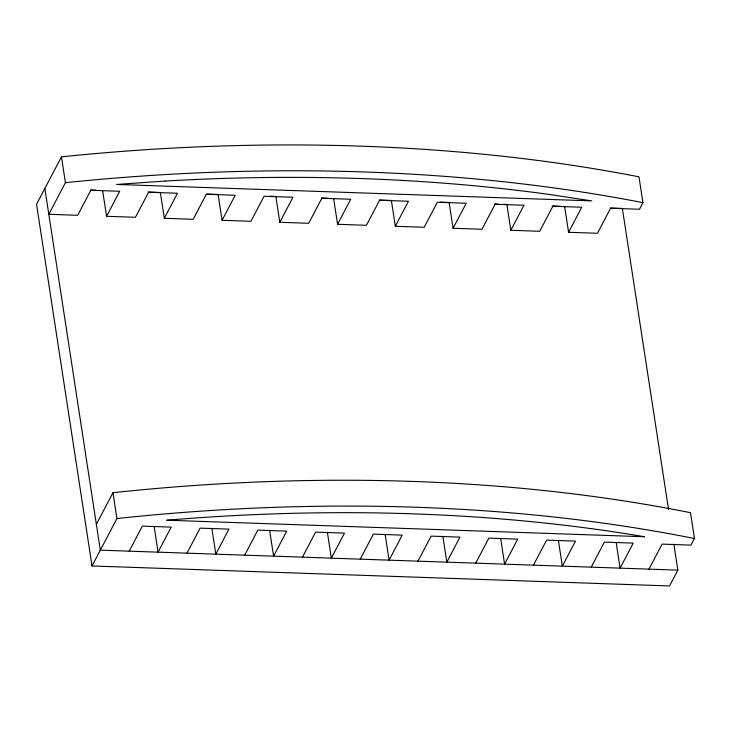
<?xml version="1.0" encoding="UTF-8"?>
<svg xmlns="http://www.w3.org/2000/svg" width="731" height="731" viewBox="0 0 731 731"><rect width="100%" height="100%" fill="white"/><g stroke="black" fill="none" stroke-linecap="round" stroke-linejoin="round"><path stroke-width="1.1" d="M564.624 206.444L568.59 232.284L597.465 233.28L610.604 208.244L639.479 209.249L642.942 202.661L638.976 176.82A1178.217 596.286 -8.7 0 0 61.45 156.836L36.55 204.269L92.024 565.968L669.55 585.951L677.847 570.143L673.872 544.23M61.45 156.836L65.415 182.677L48.813 214.293L77.687 215.298L90.827 190.261L119.71 191.257L106.562 216.294L135.445 217.29L148.585 192.262L177.459 193.258L164.32 218.295L193.194 219.291L206.334 194.254L235.208 195.259L222.069 220.287L250.943 221.292L264.092 196.255L292.967 197.26L279.827 222.288L308.701 223.284L321.841 198.256L350.716 199.252L337.576 224.289L366.45 225.285L379.59 200.257L408.474 201.253L395.325 226.281L424.208 227.286L437.348 202.249L466.223 203.255L453.083 228.282L481.957 229.278L495.097 204.251L523.972 205.247L510.832 230.283L539.706 231.279L552.855 206.252L581.73 207.248L568.59 232.284M96.364 524.328L112.958 492.703A1146.418 580.195 -8.7 0 1 690.484 512.687L694.45 538.528L690.996 545.116L662.112 544.111L648.973 569.147M92.024 565.968L116.923 518.544L112.958 492.703M129.195 551.165L142.344 526.128L171.218 527.124L158.079 552.161L154.113 526.32M186.953 553.157L200.093 528.129L228.967 529.125L215.828 554.162L211.862 528.321M244.702 555.158L257.842 530.121L286.726 531.126L273.577 556.154L269.62 530.322M302.46 557.159L315.6 532.122L344.475 533.127L331.335 558.155L327.369 532.323M360.209 559.151L373.349 534.123L402.224 535.119L389.084 560.156L385.127 534.315M417.958 561.152L431.107 536.125L459.982 537.121L446.842 562.148L442.876 536.316M475.717 563.153L488.856 538.117L517.731 539.122L504.591 564.149L500.625 538.318M533.466 565.145L546.614 540.118L575.489 541.114L562.34 566.15L558.383 540.31M591.224 567.146L604.363 542.119L633.238 543.115L620.098 568.151L616.132 542.311M90.388 190.033L95.935 190.224M148.137 192.034L159.248 192.417M207.001 194.071L218.112 194.455L222.069 220.287M270.306 196.264L275.861 196.456L279.827 222.288M321.393 198.028L328.064 198.256M379.151 200.029L391.368 200.449L395.325 226.281M440.236 202.14L449.117 202.45L453.083 228.282M494.659 204.022L497.985 204.141M503.54 204.333L506.875 204.442L510.832 230.283M552.115 206.014L561.216 206.325M610.157 208.024L622.373 208.445L668.518 509.297M677.847 570.143L100.321 550.16L44.847 188.461M333.61 198.448L337.576 224.289M160.354 192.454L164.32 218.295M102.605 190.453L106.562 216.294M65.415 182.677A1178.217 596.286 -8.7 0 1 642.942 202.661M116.923 518.544A1146.418 580.195 -8.7 0 1 694.45 538.528M166.851 520.216L644.568 536.746A1133.79 573.808 -8.7 0 0 166.851 520.216M165.142 181.06L116.576 184.45L591.772 200.888L548.433 194.327A1165.589 589.899 -8.7 0 0 165.142 181.06"/></g></svg>
